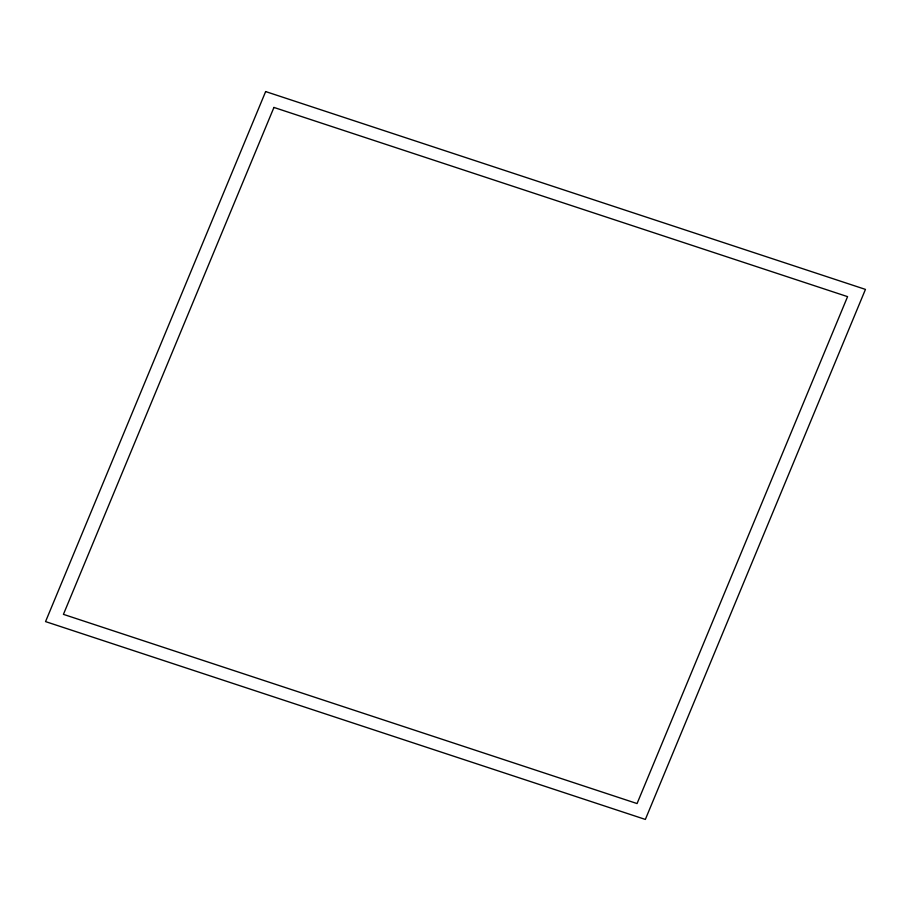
<?xml version="1.0" encoding="UTF-8"?>
<svg xmlns="http://www.w3.org/2000/svg" width="911" height="911" viewBox="0 0 911 911"><rect width="100%" height="100%" fill="white"/><g stroke="black" fill="none" stroke-linecap="round" stroke-linejoin="round"><path stroke-width="1.37" d="M265.648 91.567L45.55 621.598L645.352 819.433L865.45 289.402L265.648 91.567M273.938 107.441L63.428 614.356L637.062 803.559L847.572 296.644L273.938 107.441"/></g></svg>
